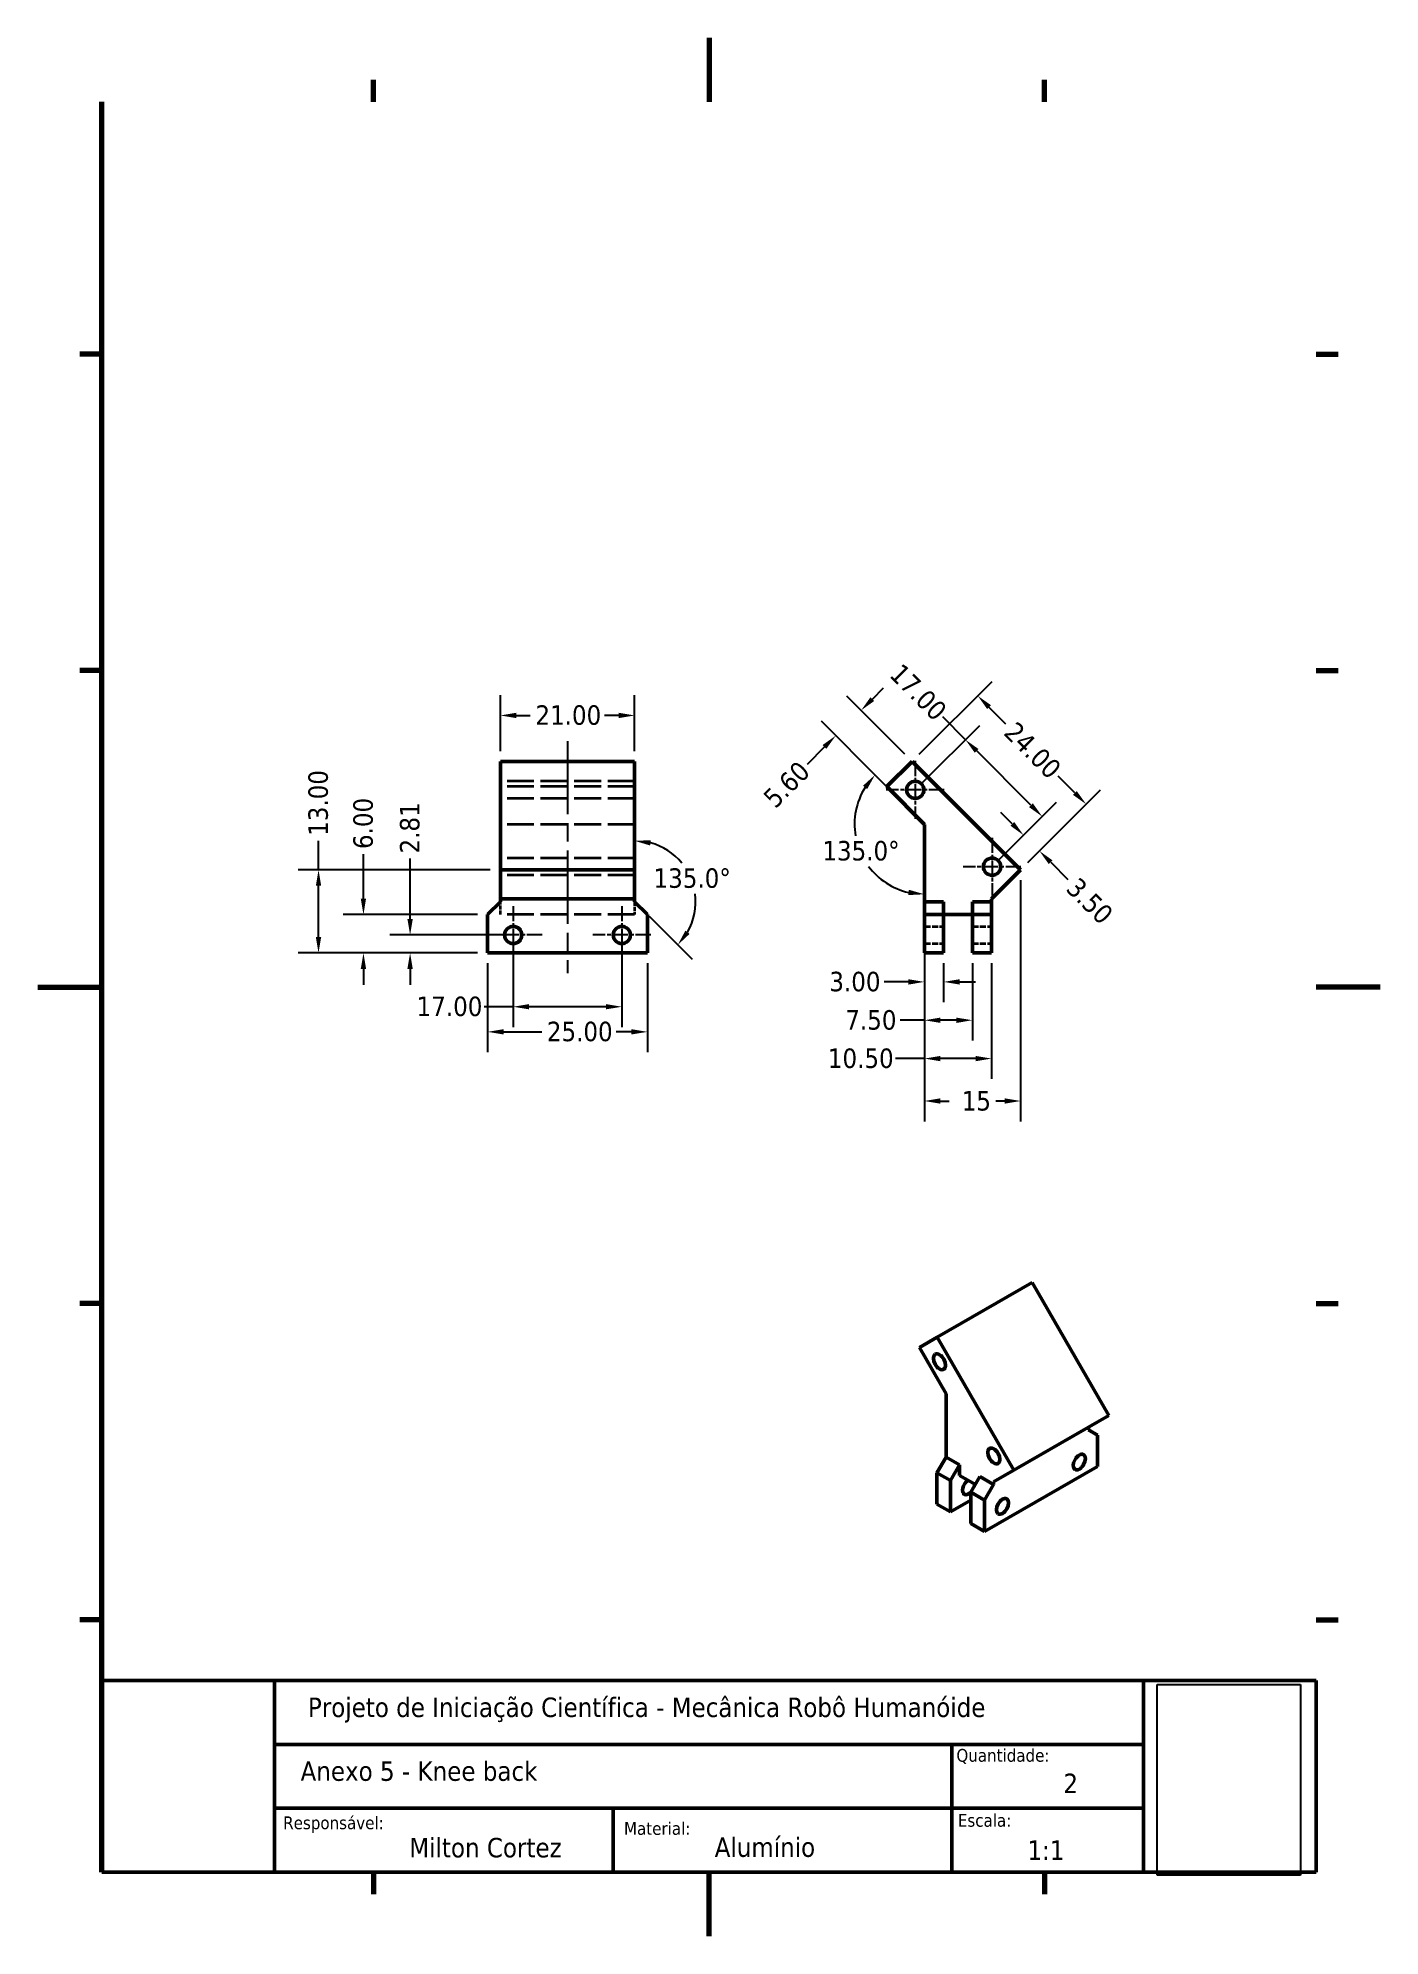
# Model space of a CAD drawing. Header units: millimetres. Extents: x 0 to 210, y 0 to 297.
import ezdxf

# ---------------------------------------------------------------- set-up
doc = ezdxf.new("R2010")
doc.units = ezdxf.units.MM
doc.linetypes.add('CHAIN', pattern=[0.7087, 0.4724, -0.0591, 0.1181, -0.0591])
doc.linetypes.add('DASHED', pattern=[0.2067, 0.1654, -0.0413])
for name, color, linetype, lineweight in [('Border (ANSI)', 7, 'Continuous', 70), ('Center Mark (ANSI)', 7, 'Continuous', 25), ('Centerline (ANSI)', 7, 'Continuous', 25), ('Dimension (ANSI)', 7, 'Continuous', 25), ('Hidden (ANSI)', 7, 'DASHED', 35), ('Title (ANSI)', 7, 'Continuous', 50), ('Visible (ANSI)', 7, 'Continuous', 50)]:
    doc.layers.add(name, color=color, linetype=linetype, lineweight=lineweight)
doc.styles.add('Note Text (ANSI)', font='TAHOMA.TTF')
doc.dimstyles.new('Default - mm (ANSI)', dxfattribs={"dimtxt": 3.048, "dimasz": 2.5, "dimexe": 3.175, "dimexo": 1.6002, "dimgap": 0.8, "dimtad": 0, "dimtoh": 1, "dimrnd": 1e-08, "dimzin": 4, "dimdsep": 46, "dimtxsty": 'Note Text (ANSI)', "dimcen": 0.09, "dimdle": 10, "dimclrd": 256, "dimclre": 256, "dimclrt": 256, "dimadec": 1, "dimazin": 1, "dimtfac": 1, "dimtofl": 0, "dimtmove": 0, "dimatfit": 3, "dimfxl": 0, "dimtolj": 1, "dimtzin": 4, "dimlwd": -1, "dimlwe": -1, "dimarcsym": 0})
picture_1 = doc.add_image_def('image1.bmp', size_in_pixel=(452, 603))

# ---------------------------------------------------------------- blocks, each defined once
blk = doc.blocks.new('Borders Default Border')
at = {"layer": 'Border (ANSI)'}
for p, q in [((52.5, 287), (52.5, 290.45)), ((157.5, 287), (157.5, 290.45)), ((10, 247.5), (6.55, 247.5)), ((200, 247.5), (203.45, 247.5)), ((10, 198), (6.55, 198)), ((200, 198), (203.45, 198)), ((10, 99), (6.55, 99)), ((200, 99), (203.45, 99)), ((10, 49.5), (6.55, 49.5)), ((200, 49.5), (203.45, 49.5)), ((52.5, 10), (52.5, 6.55)), ((157.5, 10), (157.5, 6.55))]:
    blk.add_line(p, q, dxfattribs=at)
at = {"layer": 'Border (ANSI)', "flags": 128}
for points in [[(105, 297), (105, 287)], [(10, 10), (10, 287)], [(0, 148.5), (10, 148.5)], [(210, 148.5), (200, 148.5)], [(105, 0), (105, 10)]]:
    blk.add_lwpolyline(points, dxfattribs=at)
blk = doc.blocks.new('Title Blocks Legenda')
at = {"layer": 'Title (ANSI)'}
for p, q in [((13.26, 171.03), (203.26, 171.03)), ((13.26, 141.03), (13.26, 171.03)), ((40.26, 171.03), (40.26, 141.03)), ((176.26, 171.03), (176.26, 141.03)), ((203.26, 171.03), (203.26, 141.03)), ((40.26, 161.03), (176.26, 161.03)), ((146.26, 161.03), (146.26, 141.03)), ((40.26, 151.03), (176.26, 151.03)), ((93.26, 151.03), (93.26, 141.03)), ((203.26, 141.03), (13.26, 141.03))]:
    blk.add_line(p, q, dxfattribs=at)
at = {"layer": 'Title (ANSI)', "attachment_point": 1, "style": 'Note Text (ANSI)'}
for s, insert, char_height, width in [('Projeto de Iniciação Científica - Mecânica Robô Humanóide', (45.5, 168.35), 3.048, 124.6071), ('\\fTahoma|b0|i0;\\H2.0000;Quantidade:', (146.97, 160.31), 2, 95.1982), ('\\fTahoma|b0|i0;\\H2.0000;Responsável:', (41.63, 149.75), 2, 45.8951), ('\\fTahoma|b0|i0;\\H2.0000;Material:', (94.96, 148.87), 2, 67.2506), ('\\fTahoma|b0|i0;\\H2.0000;Escala:', (147.2, 150.14), 2, 45.6679), ('Milton Cortez', (61.37, 146.39), 3.048, 49.3031), ('Alumínio', (109.15, 146.47), 3.048, 35.7249)]:
    blk.add_mtext(s, dxfattribs=dict(at, insert=insert, char_height=char_height, width=width))
at = {"layer": 'Title (ANSI)', "style": 'Note Text (ANSI)'}
for tag, p in [('Title_001', (44.35, 155.32)), ('Qnt._001', (163.71, 153.4)), ('<1:1>_001', (158.09, 142.95))]:
    blk.add_attdef(tag, p, '', height=3.05, dxfattribs=at)
image = blk.add_image(picture_1, insert=(178.41, 140.56), size_in_units=(22.38, 29.85))
image.dxf.flags = 7
blk = doc.blocks.new('*D6')
at = {"layer": 'Defpoints', "color": 0}
for p in [(70.36, 153.83), (95.36, 153.83), (70.36, 141.48)]:
    blk.add_point(p, dxfattribs=at)
at = {"layer": 'Dimension (ANSI)'}
for p, q in [((70.36, 152.23), (70.36, 138.31)), ((95.36, 152.23), (95.36, 138.31)), ((72.86, 141.48), (78.83, 141.48)), ((92.86, 141.48), (90.46, 141.48))]:
    blk.add_line(p, q, dxfattribs=at)
for points in [[(72.86, 141.9), (72.86, 141.07), (70.36, 141.48)], [(92.86, 141.9), (92.86, 141.07), (95.36, 141.48)]]:
    blk.add_solid(points, dxfattribs=at)
at = {"layer": 'Dimension (ANSI)', "insert": (79.63, 143.07), "char_height": 3.048, "attachment_point": 1, "style": 'Note Text (ANSI)'}
blk.add_mtext('\\A1;25.00', dxfattribs=at)
blk = doc.blocks.new('*D7')
at = {"layer": 'Defpoints', "color": 0}
for p in [(72.36, 190.99), (72.36, 183.81), (93.36, 183.81)]:
    blk.add_point(p, dxfattribs=at)
at = {"layer": 'Dimension (ANSI)'}
for p, q in [((72.36, 185.41), (72.36, 194.16)), ((93.36, 185.41), (93.36, 194.16)), ((74.86, 190.99), (77.04, 190.99)), ((90.86, 190.99), (88.67, 190.99))]:
    blk.add_line(p, q, dxfattribs=at)
for points in [[(74.86, 191.41), (74.86, 190.57), (72.36, 190.99)], [(90.86, 191.41), (90.86, 190.57), (93.36, 190.99)]]:
    blk.add_solid(points, dxfattribs=at)
at = {"layer": 'Dimension (ANSI)', "insert": (77.84, 192.58), "char_height": 3.048, "attachment_point": 1, "style": 'Note Text (ANSI)'}
blk.add_mtext('\\A1;21.00', dxfattribs=at)
blk = doc.blocks.new('*D8')
at = {"layer": 'Defpoints', "color": 0}
for p in [(138.71, 153.83), (141.71, 153.83), (141.71, 149.3)]:
    blk.add_point(p, dxfattribs=at)
at = {"layer": 'Dimension (ANSI)'}
for p, q in [((138.71, 152.23), (138.71, 146.12)), ((141.71, 152.23), (141.71, 146.12)), ((136.21, 149.3), (132.4, 149.3)), ((144.21, 149.3), (146.71, 149.3))]:
    blk.add_line(p, q, dxfattribs=at)
for points in [[(136.21, 149.71), (136.21, 148.88), (138.71, 149.3)], [(144.21, 149.71), (144.21, 148.88), (141.71, 149.3)]]:
    blk.add_solid(points, dxfattribs=at)
at = {"layer": 'Dimension (ANSI)', "insert": (123.83, 150.88), "char_height": 3.048, "attachment_point": 1, "style": 'Note Text (ANSI)'}
blk.add_mtext('\\A1;3.00', dxfattribs=at)
blk = doc.blocks.new('*D9')
at = {"layer": 'Defpoints', "color": 0}
for p in [(138.71, 153.83), (146.21, 153.83), (146.21, 143.3)]:
    blk.add_point(p, dxfattribs=at)
at = {"layer": 'Dimension (ANSI)'}
for p, q in [((138.71, 152.23), (138.71, 140.12)), ((146.21, 152.23), (146.21, 140.12)), ((138.71, 143.3), (134.9, 143.3)), ((143.71, 143.3), (141.21, 143.3))]:
    blk.add_line(p, q, dxfattribs=at)
for points in [[(141.21, 143.71), (141.21, 142.88), (138.71, 143.3)], [(143.71, 143.71), (143.71, 142.88), (146.21, 143.3)]]:
    blk.add_solid(points, dxfattribs=at)
at = {"layer": 'Dimension (ANSI)', "insert": (126.33, 144.88), "char_height": 3.048, "attachment_point": 1, "style": 'Note Text (ANSI)'}
blk.add_mtext('\\A1;7.50', dxfattribs=at)
blk = doc.blocks.new('*D10')
at = {"layer": 'Defpoints', "color": 0}
for p in [(138.71, 153.83), (149.21, 153.83), (149.21, 137.3)]:
    blk.add_point(p, dxfattribs=at)
at = {"layer": 'Dimension (ANSI)'}
for p, q in [((138.71, 152.23), (138.71, 134.12)), ((149.21, 152.23), (149.21, 134.12)), ((138.71, 137.3), (134.19, 137.3)), ((146.71, 137.3), (141.21, 137.3))]:
    blk.add_line(p, q, dxfattribs=at)
for points in [[(141.21, 137.71), (141.21, 136.88), (138.71, 137.3)], [(146.71, 137.71), (146.71, 136.88), (149.21, 137.3)]]:
    blk.add_solid(points, dxfattribs=at)
at = {"layer": 'Dimension (ANSI)', "insert": (123.6, 138.88), "char_height": 3.048, "attachment_point": 1, "style": 'Note Text (ANSI)'}
blk.add_mtext('\\A1;10.50', dxfattribs=at)
blk = doc.blocks.new('*D11')
at = {"layer": 'Defpoints', "color": 0}
for p in [(136.78, 183.81), (164.02, 177.1), (153.75, 166.83)]:
    blk.add_point(p, dxfattribs=at)
at = {"layer": 'Dimension (ANSI)'}
for p, q in [((137.91, 184.94), (149.29, 196.32)), ((148.81, 192.31), (151.42, 189.7)), ((162.25, 178.87), (159.64, 181.47)), ((154.88, 167.97), (166.26, 179.35))]:
    blk.add_line(p, q, dxfattribs=at)
for points in [[(149.11, 192.6), (148.52, 192.01), (147.05, 194.07)], [(162.54, 179.16), (161.95, 178.57), (164.02, 177.1)]]:
    blk.add_solid(points, dxfattribs=at)
at = {"layer": 'Dimension (ANSI)', "insert": (153.11, 190.26), "char_height": 3.048, "attachment_point": 1, "rotation": 314.992, "style": 'Note Text (ANSI)'}
blk.add_mtext('\\A1;24.00', dxfattribs=at)
blk = doc.blocks.new('*D12')
at = {"layer": 'Defpoints', "color": 0}
for p in [(127.77, 173.95), (137.58, 175.08), (138.71, 173.95), (138.71, 161.83)]:
    blk.add_point(p, dxfattribs=at)
at = {"layer": 'Dimension (ANSI)'}
blk.add_line((136.45, 176.21), (128.73, 183.93), dxfattribs=at)
for start, end in [(148.1106, 189.4647), (216.9271, 256.8814)]:
    blk.add_arc((138.71, 173.95), 10.94, start, end, dxfattribs=at)
for points in [[(129.1, 179.99), (129.75, 179.47), (130.98, 181.69)], [(136.28, 163.71), (136.18, 162.88), (138.71, 163.01)]]:
    blk.add_solid(points, dxfattribs=at)
at = {"layer": 'Dimension (ANSI)', "insert": (122.74, 171.35), "char_height": 3.048, "attachment_point": 1, "style": 'Note Text (ANSI)'}
blk.add_mtext('\\A1;135.0°', dxfattribs=at)
blk = doc.blocks.new('*D13')
at = {"layer": 'Defpoints', "color": 0}
for p in [(74.36, 156.64), (91.36, 156.64), (91.36, 145.41)]:
    blk.add_point(p, dxfattribs=at)
at = {"layer": 'Dimension (ANSI)'}
for p, q in [((74.36, 155.04), (74.36, 142.24)), ((91.36, 155.04), (91.36, 142.24)), ((74.36, 145.41), (69.84, 145.41)), ((88.86, 145.41), (76.86, 145.41))]:
    blk.add_line(p, q, dxfattribs=at)
for points in [[(76.86, 145.83), (76.86, 145), (74.36, 145.41)], [(88.86, 145.83), (88.86, 145), (91.36, 145.41)]]:
    blk.add_solid(points, dxfattribs=at)
at = {"layer": 'Dimension (ANSI)', "insert": (59.25, 147), "char_height": 3.048, "attachment_point": 1, "style": 'Note Text (ANSI)'}
blk.add_mtext('\\A1;17.00', dxfattribs=at)
blk = doc.blocks.new('*D14')
at = {"layer": 'Defpoints', "color": 0}
for p in [(128.8, 191.79), (136.78, 183.81), (132.82, 179.85)]:
    blk.add_point(p, dxfattribs=at)
at = {"layer": 'Dimension (ANSI)'}
for p, q in [((135.65, 184.94), (126.55, 194.03)), ((130.57, 193.56), (132.33, 195.32)), ((131.69, 180.98), (122.59, 190.07)), ((123.07, 186.06), (120.35, 183.34))]:
    blk.add_line(p, q, dxfattribs=at)
for points in [[(130.27, 193.85), (130.86, 193.26), (128.8, 191.79)], [(122.77, 186.36), (123.36, 185.77), (124.84, 187.83)]]:
    blk.add_solid(points, dxfattribs=at)
at = {"layer": 'Dimension (ANSI)', "insert": (113.21, 178.45), "char_height": 3.048, "attachment_point": 1, "rotation": 44.992, "style": 'Note Text (ANSI)'}
blk.add_mtext('\\A1;5.60', dxfattribs=at)
blk = doc.blocks.new('*D15')
at = {"layer": 'Defpoints', "color": 0}
for p in [(70.36, 159.83), (50.93, 153.83), (70.36, 153.83)]:
    blk.add_point(p, dxfattribs=at)
at = {"layer": 'Dimension (ANSI)'}
for p, q in [((50.93, 162.33), (50.93, 169.29)), ((68.76, 159.83), (47.75, 159.83)), ((68.76, 153.83), (47.75, 153.83)), ((50.93, 151.33), (50.93, 148.83))]:
    blk.add_line(p, q, dxfattribs=at)
for points in [[(50.51, 162.33), (51.34, 162.33), (50.93, 159.83)], [(50.51, 151.33), (51.34, 151.33), (50.93, 153.83)]]:
    blk.add_solid(points, dxfattribs=at)
at = {"layer": 'Dimension (ANSI)', "insert": (49.34, 170.09), "char_height": 3.048, "attachment_point": 1, "rotation": 90, "style": 'Note Text (ANSI)'}
blk.add_mtext('\\A1;6.00', dxfattribs=at)
blk = doc.blocks.new('*D16')
at = {"layer": 'Defpoints', "color": 0}
for p in [(137.27, 179.35), (157.14, 175.18), (149.29, 167.33)]:
    blk.add_point(p, dxfattribs=at)
at = {"layer": 'Dimension (ANSI)'}
for p, q in [((145.12, 187.2), (141.57, 190.75)), ((138.4, 180.48), (147.37, 189.44)), ((155.37, 176.94), (146.89, 185.43)), ((150.42, 168.46), (159.38, 177.42))]:
    blk.add_line(p, q, dxfattribs=at)
for points in [[(147.18, 185.73), (146.59, 185.14), (145.12, 187.2)], [(155.67, 177.24), (155.08, 176.65), (157.14, 175.18)]]:
    blk.add_solid(points, dxfattribs=at)
at = {"layer": 'Dimension (ANSI)', "insert": (135.21, 199.36), "char_height": 3.048, "attachment_point": 1, "rotation": 314.992, "style": 'Note Text (ANSI)'}
blk.add_mtext('\\A1;17.00', dxfattribs=at)
blk = doc.blocks.new('*D17')
at = {"layer": 'Defpoints', "color": 0}
for p in [(154.22, 172.26), (149.29, 167.33), (153.75, 166.83)]:
    blk.add_point(p, dxfattribs=at)
at = {"layer": 'Dimension (ANSI)'}
for p, q in [((152.46, 174.03), (150.69, 175.8)), ((150.42, 168.46), (156.47, 174.51)), ((154.88, 167.97), (158.94, 172.03)), ((158.47, 168.02), (161.16, 165.32))]:
    blk.add_line(p, q, dxfattribs=at)
for points in [[(152.75, 174.33), (152.16, 173.74), (154.22, 172.26)], [(158.76, 168.31), (158.17, 167.72), (156.7, 169.79)]]:
    blk.add_solid(points, dxfattribs=at)
at = {"layer": 'Dimension (ANSI)', "insert": (162.85, 165.88), "char_height": 3.048, "attachment_point": 1, "rotation": 314.992, "style": 'Note Text (ANSI)'}
blk.add_mtext('\\A1;3.50', dxfattribs=at)
blk = doc.blocks.new('*D18')
at = {"layer": 'Defpoints', "color": 0}
for p in [(72.36, 166.83), (43.9, 153.83), (70.36, 153.83)]:
    blk.add_point(p, dxfattribs=at)
at = {"layer": 'Dimension (ANSI)'}
for p, q in [((43.9, 166.83), (43.9, 171.35)), ((70.76, 166.83), (40.72, 166.83)), ((43.9, 156.33), (43.9, 164.33)), ((68.76, 153.83), (40.72, 153.83))]:
    blk.add_line(p, q, dxfattribs=at)
for points in [[(43.48, 164.33), (44.32, 164.33), (43.9, 166.83)], [(43.48, 156.33), (44.32, 156.33), (43.9, 153.83)]]:
    blk.add_solid(points, dxfattribs=at)
at = {"layer": 'Dimension (ANSI)', "insert": (42.31, 172.15), "char_height": 3.048, "attachment_point": 1, "rotation": 90, "style": 'Note Text (ANSI)'}
blk.add_mtext('\\A1;13.00', dxfattribs=at)
blk = doc.blocks.new('*D19')
at = {"layer": 'Defpoints', "color": 0}
for p in [(153.75, 166.83), (138.71, 161.83), (153.75, 130.66)]:
    blk.add_point(p, dxfattribs=at)
at = {"layer": 'Dimension (ANSI)'}
for p, q in [((153.75, 165.23), (153.75, 127.48)), ((138.71, 160.23), (138.71, 127.48)), ((141.21, 130.66), (142.6, 130.66)), ((151.25, 130.66), (149.86, 130.66))]:
    blk.add_line(p, q, dxfattribs=at)
for points in [[(141.21, 131.08), (141.21, 130.24), (138.71, 130.66)], [(151.25, 131.08), (151.25, 130.24), (153.75, 130.66)]]:
    blk.add_solid(points, dxfattribs=at)
at = {"layer": 'Dimension (ANSI)', "insert": (143.4, 132.22), "char_height": 3.048, "attachment_point": 1, "style": 'Note Text (ANSI)'}
blk.add_mtext('\\A1; 15', dxfattribs=at)
blk = doc.blocks.new('*D20')
at = {"layer": 'Defpoints', "color": 0}
for p in [(74.36, 156.64), (58.23, 153.83), (70.36, 153.83)]:
    blk.add_point(p, dxfattribs=at)
at = {"layer": 'Dimension (ANSI)'}
for p, q in [((58.23, 159.14), (58.23, 168.59)), ((72.76, 156.64), (55.06, 156.64)), ((68.76, 153.83), (55.06, 153.83)), ((58.23, 151.33), (58.23, 148.83))]:
    blk.add_line(p, q, dxfattribs=at)
for points in [[(57.81, 159.14), (58.65, 159.14), (58.23, 156.64)], [(57.81, 151.33), (58.65, 151.33), (58.23, 153.83)]]:
    blk.add_solid(points, dxfattribs=at)
at = {"layer": 'Dimension (ANSI)', "insert": (56.64, 169.39), "char_height": 3.048, "attachment_point": 1, "rotation": 90, "style": 'Note Text (ANSI)'}
blk.add_mtext('\\A1;2.81', dxfattribs=at)
blk = doc.blocks.new('*D21')
at = {"layer": 'Defpoints', "color": 0}
for p in [(93.36, 163.43), (93.36, 161.83), (94.49, 160.7), (102.91, 161.83)]:
    blk.add_point(p, dxfattribs=at)
at = {"layer": 'Dimension (ANSI)'}
for p, q in [((93.36, 165.03), (93.36, 174.55)), ((95.62, 159.57), (102.36, 152.83))]:
    blk.add_line(p, q, dxfattribs=at)
for start, end in [(39.2494, 74.9568), (330.0432, 7.6239)]:
    blk.add_arc((93.36, 161.83), 9.55, start, end, dxfattribs=at)
for points in [[(95.78, 170.64), (95.89, 171.46), (93.36, 171.38)], [(101.96, 156.81), (101.3, 157.31), (100.11, 155.08)]]:
    blk.add_solid(points, dxfattribs=at)
at = {"layer": 'Dimension (ANSI)', "insert": (96.32, 167.07), "char_height": 3.048, "attachment_point": 1, "style": 'Note Text (ANSI)'}
blk.add_mtext('\\A1;135.0°', dxfattribs=at)

msp = doc.modelspace()

# ---------------------------------------------------------------- linework, layer by layer
at = {"layer": 'Center Mark (ANSI)', "linetype": 'CHAIN', "ltscale": 5.027404}
for p, q in [((137.271, 183.877), (137.271, 174.827)), ((141.796, 179.352), (132.746, 179.352)), ((149.29, 171.854), (149.29, 162.804)), ((153.815, 167.329), (144.765, 167.329)), ((74.36, 161.165), (74.36, 152.115)), ((91.36, 161.165), (91.36, 152.115)), ((78.885, 156.64), (69.835, 156.64)), ((95.885, 156.64), (86.835, 156.64))]:
    msp.add_line(p, q, dxfattribs=at)
at = {"layer": 'Centerline (ANSI)', "linetype": 'CHAIN', "ltscale": 24.192183}
msp.add_line((82.86, 186.982), (82.86, 150.654), dxfattribs=at)
at = {"layer": 'Hidden (ANSI)', "ltscale": 25.39913}
for p, q in [((93.36, 180.702), (72.36, 180.702)), ((93.36, 179.847), (72.36, 179.847)), ((93.36, 178.002), (72.36, 178.002)), ((93.36, 173.949), (72.36, 173.949)), ((93.36, 168.679), (72.36, 168.679)), ((93.36, 165.979), (72.36, 165.979)), ((93.36, 159.829), (72.36, 159.829))]:
    msp.add_line(p, q, dxfattribs=at)
at = {"layer": 'Hidden (ANSI)', "ltscale": 3.809293}
for p, q in [((72.36, 159.829), (72.36, 161.829)), ((93.36, 161.829), (93.36, 159.829))]:
    msp.add_line(p, q, dxfattribs=at)
at = {"layer": 'Hidden (ANSI)', "ltscale": 5.71399}
for p, q in [((138.713, 157.99), (141.713, 157.99)), ((146.213, 157.99), (149.213, 157.99)), ((138.713, 155.29), (141.713, 155.29)), ((146.213, 155.29), (149.213, 155.29))]:
    msp.add_line(p, q, dxfattribs=at)
at = {"layer": 'Visible (ANSI)'}
for p, q in [((72.36, 183.807), (72.36, 166.834)), ((93.36, 183.807), (72.36, 183.807)), ((93.36, 166.834), (93.36, 183.807)), ((132.817, 179.847), (136.777, 183.807)), ((136.777, 183.807), (153.745, 166.834)), ((138.713, 173.949), (132.817, 179.847)), ((138.713, 161.829), (138.713, 173.949)), ((72.36, 166.834), (72.36, 162.303)), ((93.36, 166.834), (72.36, 166.834)), ((93.36, 162.303), (93.36, 166.834)), ((153.745, 166.834), (149.213, 162.303)), ((70.36, 159.829), (72.36, 161.829)), ((72.36, 162.303), (72.36, 161.829)), ((93.36, 162.303), (72.36, 162.303)), ((93.36, 161.829), (93.36, 162.303)), ((93.36, 161.829), (95.36, 159.829)), ((141.713, 161.829), (138.713, 161.829)), ((138.713, 161.829), (138.713, 159.829)), ((141.713, 161.829), (141.713, 159.829)), ((146.213, 161.829), (146.213, 159.829)), ((149.213, 161.829), (146.213, 161.829)), ((149.213, 162.303), (149.213, 161.829)), ((149.213, 159.829), (149.213, 161.829)), ((70.36, 159.829), (70.36, 153.829)), ((95.36, 153.829), (95.36, 159.829)), ((141.713, 159.829), (138.713, 159.829)), ((138.713, 153.829), (138.713, 159.829)), ((146.213, 159.829), (141.713, 159.829)), ((141.713, 159.829), (141.713, 153.829)), ((149.213, 159.829), (146.213, 159.829)), ((146.213, 153.829), (146.213, 159.829)), ((149.213, 159.829), (149.213, 153.829)), ((95.36, 153.829), (70.36, 153.829)), ((141.713, 153.829), (138.713, 153.829)), ((149.213, 153.829), (146.213, 153.829)), ((155.566, 102.246), (140.717, 93.695)), ((167.565, 81.461), (155.566, 102.246)), ((137.917, 92.071), (140.717, 93.695)), ((142.086, 84.848), (137.917, 92.071)), ((140.717, 93.695), (152.715, 72.91)), ((142.086, 74.939), (142.086, 84.848)), ((167.565, 81.461), (152.715, 72.91)), ((164.36, 79.602), (167.565, 81.461)), ((164.36, 79.602), (149.511, 71.051)), ((164.36, 79.215), (164.36, 79.602)), ((164.36, 79.215), (165.775, 78.394)), ((165.775, 73.489), (165.775, 78.394)), ((142.086, 74.939), (140.672, 72.49)), ((144.208, 73.718), (142.086, 74.939)), ((142.794, 71.268), (140.672, 72.49)), ((140.672, 67.584), (140.672, 72.49)), ((144.208, 73.718), (142.794, 71.268)), ((144.208, 73.718), (144.208, 72.083)), ((146.681, 70.658), (144.208, 72.083)), ((147.39, 71.885), (145.976, 69.436)), ((149.511, 70.664), (147.39, 71.885)), ((165.775, 73.489), (148.097, 63.309)), ((152.715, 72.91), (149.511, 71.051)), ((142.794, 71.268), (142.794, 66.363)), ((148.097, 68.214), (145.976, 69.436)), ((145.976, 64.53), (145.976, 69.436)), ((148.097, 68.214), (149.511, 70.664)), ((149.511, 71.051), (149.511, 70.664)), ((142.794, 66.363), (140.672, 67.584)), ((145.976, 68.195), (142.794, 66.363)), ((148.097, 68.214), (148.097, 63.309)), ((148.097, 63.309), (145.976, 64.53))]:
    msp.add_line(p, q, dxfattribs=at)
for centre in [(137.271, 179.352), (149.29, 167.329), (74.36, 156.64), (91.36, 156.64)]:
    msp.add_circle(centre, 1.35, dxfattribs=at)
for centre, major_axis in [((141.067, 89.852), (-0.674, 1.17)), ((149.566, 75.129), (-0.674, 1.17)), ((162.946, 74.158), (-0.674, -1.17)), ((150.925, 67.235), (-0.674, -1.17))]:
    msp.add_ellipse(centre, major_axis=major_axis, ratio=0.5780931, dxfattribs=at)
for start_param, end_param in [(4.0329339, 7.5013592), (1.9195513, 2.2502514)]:
    msp.add_ellipse((145.622, 70.289), major_axis=(-0.674, -1.17), ratio=0.5780931, start_param=start_param, end_param=end_param, dxfattribs=at)

# ---------------------------------------------------------------- block references
msp.add_blockref('Borders Default Border', (0, 0))
msp.add_blockref('Title Blocks Legenda', (-3.258, -131.034)).add_auto_attribs({'<1:1>_001': '1:1', 'Qnt._001': '2', 'Title_001': 'Anexo 5 - Knee back'})

# ---------------------------------------------------------------- dimensions: what is measured, and where the dimension line sits
at = {"layer": 'Dimension (ANSI)'}
for base, p1, p2, angle, override, picture, middle in [((157.14, 175.176), (137.271, 179.352), (149.29, 167.329), 134.99199, {"dimtoh": 0, "dimdec": 2, "dimtp": 0, "dimtm": 0, "dimtdec": 2, "dimatfit": 2}, '*D16', (137.547, 194.774)), ((164.015, 177.101), (136.777, 183.807), (153.745, 166.834), 134.99199, {"dimtoh": 0, "dimdec": 2, "dimtp": 0, "dimtm": 0, "dimtdec": 2, "dimatfit": 1}, '*D11', (155.531, 185.587)), ((72.36, 190.989), (93.36, 183.807), (72.36, 183.807), 180, {"dimtoh": 0, "dimdec": 2, "dimtp": 0, "dimtm": 0, "dimtdec": 2, "dimatfit": 1}, '*D7', (82.86, 190.989)), ((128.797, 191.788), (132.817, 179.847), (136.777, 183.807), 224.99199, {"dimtoh": 0, "dimdec": 2, "dimtp": 0, "dimtm": 0, "dimtdec": 2, "dimatfit": 1}, '*D14', (117.059, 180.053)), ((43.8983, 153.8292), (72.3595, 166.8336), (70.3595, 153.8292), 90, {"dimtoh": 0, "dimdec": 2, "dimtp": 0, "dimtm": 0, "dimtdec": 2, "dimatfit": 2}, '*D18', (43.8983, 177.0475)), ((50.928, 153.829), (70.36, 159.829), (70.36, 153.829), 90, {"dimtoh": 0, "dimdec": 2, "dimtp": 0, "dimtm": 0, "dimtdec": 2, "dimatfit": 1}, '*D15', (50.928, 173.988)), ((58.23, 153.829), (74.36, 156.64), (70.36, 153.829), 90, {"dimtoh": 0, "dimdec": 2, "dimtp": 0, "dimtm": 0, "dimtdec": 2, "dimatfit": 1}, '*D20', (58.23, 173.18)), ((154.225, 172.262), (153.745, 166.834), (149.29, 167.329), 134.99199, {"dimtoh": 0, "dimdec": 2, "dimtp": 0, "dimtm": 0, "dimtdec": 2, "dimatfit": 1}, '*D17', (164.475, 162.009)), ((91.36, 145.414), (74.36, 156.64), (91.36, 156.64), 180, {"dimtoh": 0, "dimdec": 2, "dimtp": 0, "dimtm": 0, "dimtdec": 2, "dimatfit": 2}, '*D13', (64.146, 145.414)), ((70.36, 141.482), (95.36, 153.829), (70.36, 153.829), 180, {"dimtoh": 0, "dimdec": 2, "dimtp": 0, "dimtm": 0, "dimtdec": 2, "dimatfit": 1}, '*D6', (84.64, 141.482)), ((149.213, 137.296), (138.713, 153.829), (149.213, 153.829), 180, {"dimtoh": 0, "dimdec": 2, "dimtp": 0, "dimtm": 0, "dimtdec": 2, "dimatfit": 2}, '*D10', (128.499, 137.296)), ((141.713, 149.296), (138.713, 153.829), (141.713, 153.829), 180, {"dimtoh": 0, "dimdec": 2, "dimtp": 0, "dimtm": 0, "dimtdec": 2, "dimatfit": 1}, '*D8', (127.715, 149.296)), ((146.213, 143.296), (138.713, 153.829), (146.213, 153.829), 180, {"dimtoh": 0, "dimdec": 2, "dimtp": 0, "dimtm": 0, "dimtdec": 2, "dimatfit": 2}, '*D9', (130.215, 143.296))]:
    dim = msp.add_linear_dim(base=base, p1=p1, p2=p2, angle=angle, dimstyle='Default - mm (ANSI)', override=override, dxfattribs=at)
    dim.commit()
    dim.dimension.update_dxf_attribs({"geometry": picture, "text_midpoint": middle, "dimtype": 160})
for base, center, p1, p2, override, picture, middle in [((127.771, 173.95), (138.713, 173.949), (137.582, 175.081), (138.713, 161.829), {"dimtih": 1, "dimse2": 1, "dimadec": 1, "dimtp": 0, "dimtm": 0, "dimtdec": 0}, '*D12', (128.603, 169.762)), ((102.909, 161.829), (93.36, 161.829), (94.491, 160.698), (93.36, 163.429), {"dimtih": 1, "dimadec": 1, "dimtp": 0, "dimtm": 0, "dimtdec": 0}, '*D21', (102.182, 165.484))]:
    dim = msp.add_angular_dim_3p(base=base, center=center, p1=p1, p2=p2, dimstyle='Default - mm (ANSI)', override=override, dxfattribs=at)
    dim.commit()
    dim.dimension.update_dxf_attribs({"geometry": picture, "text_midpoint": middle, "dimtype": 165})
dim = msp.add_linear_dim(base=(153.745, 130.659), p1=(138.713, 161.829), p2=(153.745, 166.834), text=' 15', dimstyle='Default - mm (ANSI)', override={"dimtoh": 0, "dimdec": 2, "dimtp": 0, "dimtm": 0, "dimtdec": 2, "dimatfit": 1}, dxfattribs=at)
dim.commit()
dim.dimension.update_dxf_attribs({"geometry": '*D19', "text_midpoint": (146.229, 130.659), "dimtype": 160})

doc.saveas('drawing.dxf')
